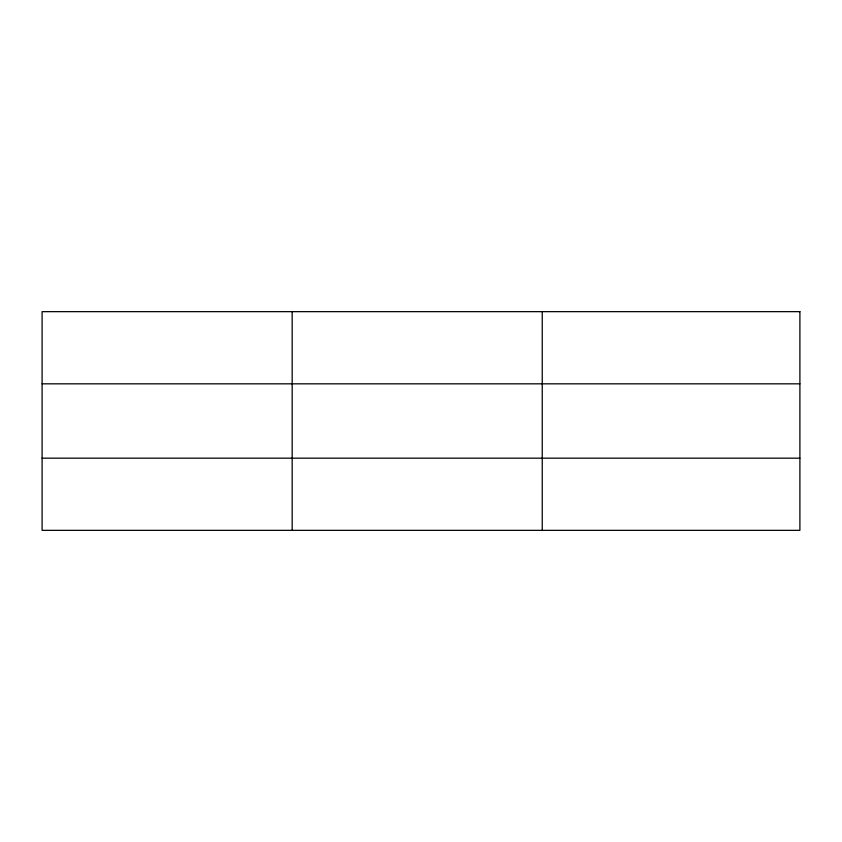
<?xml version="1.0" encoding="UTF-8"?>
<svg xmlns="http://www.w3.org/2000/svg" width="842" height="842" viewBox="0 0 842 842"><rect width="100%" height="100%" fill="white"/><g stroke="black" fill="none" stroke-linecap="round" stroke-linejoin="round"><path stroke-width="1.26" d="M292.174 311.656L292.174 530.344M542.248 311.656L542.248 530.344M42.1 383.826L799.9 383.826M42.1 458.174L799.9 458.174M799.9 311.656L799.9 530.344L42.1 530.344L42.1 311.656L799.9 311.656"/></g></svg>
